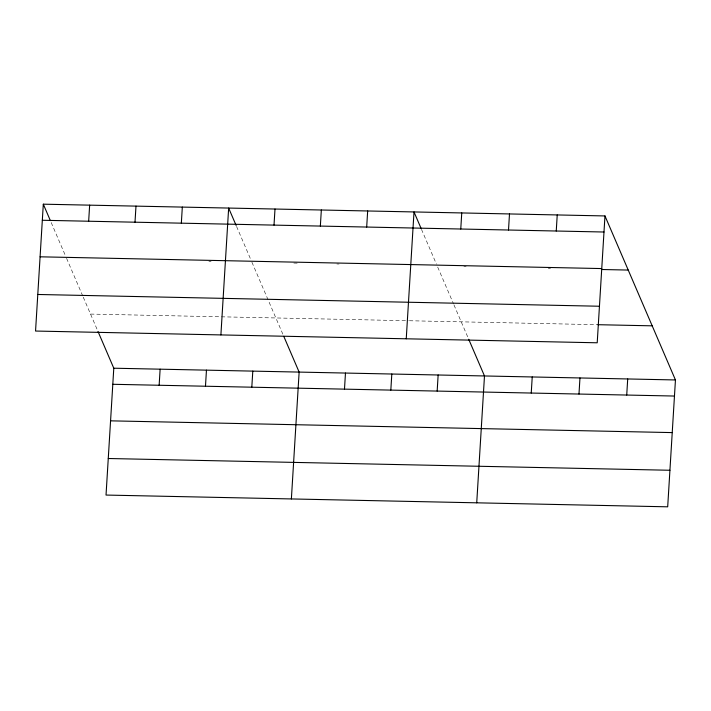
<?xml version="1.0" encoding="UTF-8"?>
<svg xmlns="http://www.w3.org/2000/svg" width="711" height="711" viewBox="0 0 711 711"><rect width="100%" height="100%" fill="white"/><g stroke="black" fill="none" stroke-linecap="round" stroke-linejoin="round"><path stroke-width="0.53" stroke-dasharray="3.56 2.67" d="M208.892 261.293L211.096 261.337M293.839 263.07L297.154 263.132M336.863 263.968L339.076 264.012M463.91 266.625L466.132 266.669M548.288 268.394L550.51 268.438M90.528 314.075L408.274 320.732M409.376 320.75L597.791 324.696M421.481 229.342L436.438 264.137M437.692 267.06L453.529 303.908M453.956 304.903L468.291 338.267M236.55 226.427L250.672 259.293M251.916 262.19L283.351 335.361M51.201 222.543L65.732 256.378M66.567 258.306L82.823 296.158M83.258 297.154L97.585 330.508"/><path stroke-width="1.07" d="M43.309 204.181L35.55 331.042L597.213 342.791L604.972 215.94L43.309 204.181L50.365 220.614M88.662 221.228L89.648 205.15M98.002 331.477L113.787 368.209L106.028 495.06L667.691 506.819L675.45 379.958L604.972 215.94M135.001 222.205L135.988 206.119M159.14 385.255L160.126 369.178M181.341 223.174L182.318 207.088M205.479 386.224L206.457 370.147M220.899 334.917L228.658 208.065L236.132 225.458M251.81 387.193L252.796 371.115M274.011 225.111L274.997 209.034M291.377 498.944L299.135 372.084L283.769 336.321M320.35 226.08L321.336 210.003M344.488 389.139L345.475 373.053M366.689 227.049L367.667 210.971M390.828 390.108L391.805 374.03M406.248 338.791L414.006 211.94L421.072 228.373M437.167 391.077L438.145 374.999M460.764 229.022L461.75 212.936M476.726 502.819L484.484 375.968L468.7 339.236M508.507 230.017L509.494 213.94M531.241 393.041L532.228 376.963M556.251 231.013L557.228 214.935M578.985 394.045L579.963 377.968M626.729 395.04L627.706 378.963M42.322 220.259L603.995 232.017M40.092 256.813L601.755 268.571M601.586 269.505L628.231 270.064M37.79 294.478L599.453 306.237M597.791 324.696L652.191 325.834M113.787 368.209L675.45 379.958M112.8 384.287L674.463 396.045M110.569 420.841L672.233 432.599M108.259 458.506L669.931 470.264"/></g></svg>
